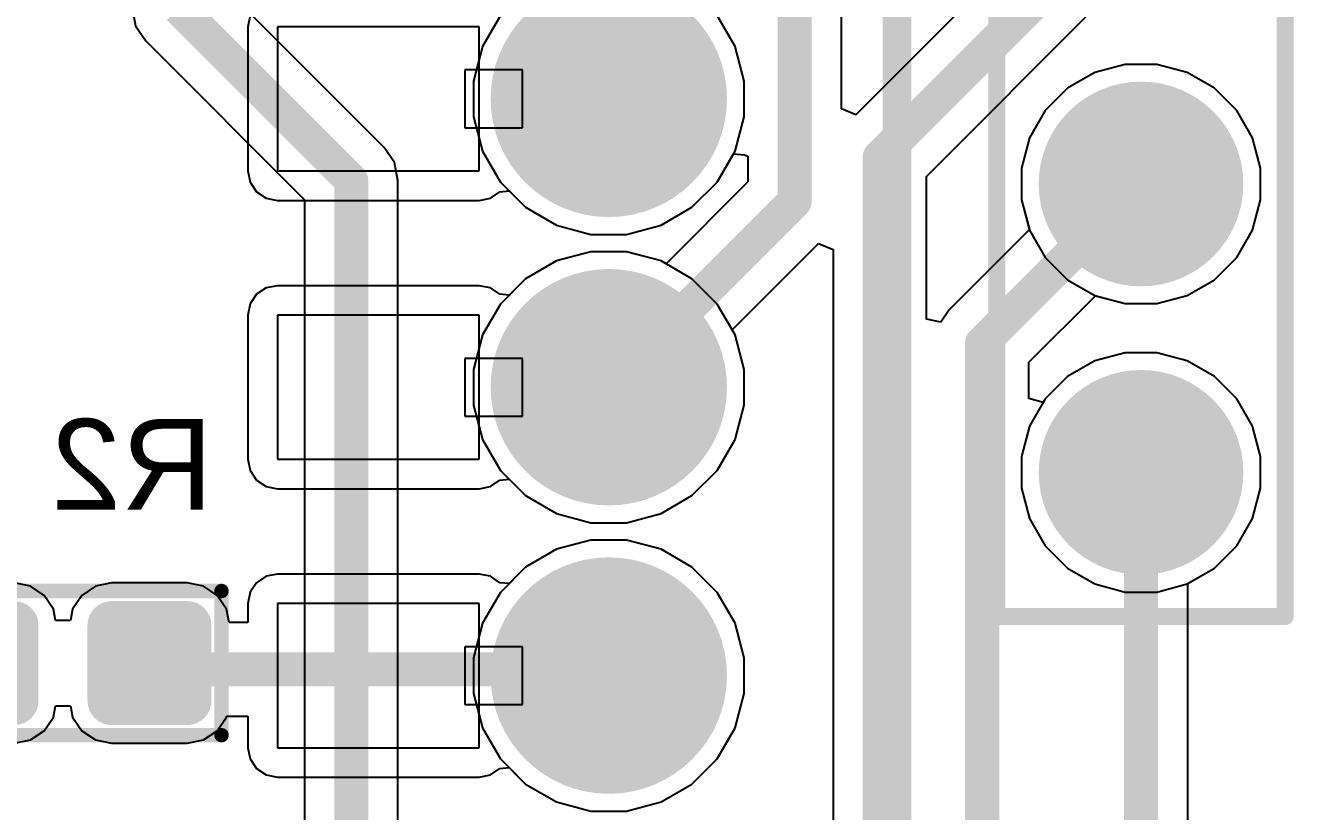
# Model space of a CAD drawing. Header units: inches. Extents: x -0.01 to 4.3, y -0.01 to 7.88.
# Drawn here: x 3.5499 to 3.99, y 3.3343 to 3.607 of the extents above; entities that cross this region are included whole.
import ezdxf

# ---------------------------------------------------------------- set-up
doc = ezdxf.new("R2010")
doc.units = ezdxf.units.IN
doc.header["$MEASUREMENT"] = 0
for name, color, linetype in [('Bottom Layer', 5, 'Continuous'), ('Bottom Overlay', 54, 'Continuous'), ('Bottom Paste', 16, 'Continuous'), ('Bottom Solder', 6, 'Continuous'), ('Mechanical 29', 56, 'Continuous'), ('Multi-Layer', 9, 'Continuous'), ('Pad Holes', 156, 'Continuous'), ('Top Layer', 1, 'Continuous'), ('Top Overlay', 2, 'Continuous'), ('Top Solder', 216, 'Continuous')]:
    doc.layers.add(name, color=color, linetype=linetype)
doc.styles.add('Arial', font='', dxfattribs={"height": 0.2})
doc.styles.get('Arial').set_extended_font_data('Arial')

# ---------------------------------------------------------------- blocks, each defined once
blk = doc.blocks.new('PLS_11_3')
at = {"layer": 'Bottom Layer'}
h = blk.add_hatch(color=5, dxfattribs=at)
edge = h.paths.add_edge_path()
edge.add_arc((0.4, 0), 0.0315, 0, 360)
h = blk.add_hatch(color=5, dxfattribs=at)
edge = h.paths.add_edge_path()
edge.add_arc((0.5, 0), 0.0315, 0, 360)
at = {"layer": 'Bottom Solder'}
h = blk.add_hatch(color=6, dxfattribs=at)
edge = h.paths.add_edge_path()
edge.add_arc((0.4, 0), 0.0355, 0, 360)
h = blk.add_hatch(color=6, dxfattribs=at)
edge = h.paths.add_edge_path()
edge.add_arc((0.5, 0), 0.0355, 0, 360)
at = {"layer": 'Multi-Layer'}
h = blk.add_hatch(color=9, dxfattribs=at)
edge = h.paths.add_edge_path()
edge.add_arc((0.4, 0), 0.0315, 0, 360)
h = blk.add_hatch(color=9, dxfattribs=at)
edge = h.paths.add_edge_path()
edge.add_arc((0.5, 0), 0.0315, 0, 360)
at = {"layer": 'Pad Holes'}
h = blk.add_hatch(color=7, dxfattribs=at)
edge = h.paths.add_edge_path()
edge.add_arc((0.4, 0), 0.02165, 0, 360)
h = blk.add_hatch(color=7, dxfattribs=at)
edge = h.paths.add_edge_path()
edge.add_arc((0.5, 0), 0.02165, 0, 360)
at = {"layer": 'Top Layer'}
h = blk.add_hatch(color=1, dxfattribs=at)
edge = h.paths.add_edge_path()
edge.add_arc((0.4, 0), 0.0315, 0, 360)
h = blk.add_hatch(color=1, dxfattribs=at)
edge = h.paths.add_edge_path()
edge.add_arc((0.5, 0), 0.0315, 0, 360)
at = {"layer": 'Top Solder'}
h = blk.add_hatch(color=216, dxfattribs=at)
edge = h.paths.add_edge_path()
edge.add_arc((0.4, 0), 0.0355, 0, 360)
h = blk.add_hatch(color=216, dxfattribs=at)
edge = h.paths.add_edge_path()
edge.add_arc((0.5, 0), 0.0355, 0, 360)
at = {"layer": 'Mechanical 29'}
for points in [[(0.55, 0.05, 0.00591, 0.00591, 0), (-0.55, 0.05, 0.00591, 0.00591, 0)], [(0.55, -0.05, 0.00591, 0.00591, 0), (0.55, 0.05, 0.00591, 0.00591, 0)], [(0.55, -0.05, 0.00591, 0.00591, 0), (-0.55, -0.05, 0.00591, 0.00591, 0)]]:
    blk.add_lwpolyline(points, format="xyseb", dxfattribs=at)
for points in [[(0.54852, 0.05, 0.00295, 0.00295, 1), (0.55148, 0.05, 0.00295, 0.00295, 1)], [(0.54852, 0.05, 0.00295, 0.00295, 1), (0.55148, 0.05, 0.00295, 0.00295, 1)], [(0.54852, -0.05, 0.00295, 0.00295, 1), (0.55148, -0.05, 0.00295, 0.00295, 1)], [(0.54852, -0.05, 0.00295, 0.00295, 1), (0.55148, -0.05, 0.00295, 0.00295, 1)]]:
    blk.add_lwpolyline(points, format="xyseb", close=True, dxfattribs=at)
at = {"layer": 'Top Overlay'}
for points in [[(0.55, 0.05, 0.00591, 0.00591, 0), (-0.55, 0.05, 0.00591, 0.00591, 0)], [(0.55, -0.05, 0.00591, 0.00591, 0), (0.55, 0.05, 0.00591, 0.00591, 0)], [(0.55, -0.05, 0.00591, 0.00591, 0), (-0.55, -0.05, 0.00591, 0.00591, 0)]]:
    blk.add_lwpolyline(points, format="xyseb", dxfattribs=at)
for points in [[(0.54852, 0.05, 0.00295, 0.00295, 1), (0.55148, 0.05, 0.00295, 0.00295, 1)], [(0.54852, 0.05, 0.00295, 0.00295, 1), (0.55148, 0.05, 0.00295, 0.00295, 1)], [(0.54852, -0.05, 0.00295, 0.00295, 1), (0.55148, -0.05, 0.00295, 0.00295, 1)], [(0.54852, -0.05, 0.00295, 0.00295, 1), (0.55148, -0.05, 0.00295, 0.00295, 1)]]:
    blk.add_lwpolyline(points, format="xyseb", close=True, dxfattribs=at)
blk = doc.blocks.new('B___P____4')
at = {"layer": 'Bottom Layer'}
h = blk.add_hatch(color=5, dxfattribs=at)
edge = h.paths.add_edge_path()
edge.add_arc((0.3, -0.25), 0.037, 0, 360)
h = blk.add_hatch(color=5, dxfattribs=at)
edge = h.paths.add_edge_path()
edge.add_arc((0.3, -0.35), 0.037, 0, 360)
h = blk.add_hatch(color=5, dxfattribs=at)
edge = h.paths.add_edge_path()
edge.add_arc((0.3, -0.45), 0.037, 0, 360)
at = {"layer": 'Bottom Solder'}
h = blk.add_hatch(color=6, dxfattribs=at)
edge = h.paths.add_edge_path()
edge.add_arc((0.3, -0.25), 0.041, 0, 360)
h = blk.add_hatch(color=6, dxfattribs=at)
edge = h.paths.add_edge_path()
edge.add_arc((0.3, -0.35), 0.041, 0, 360)
h = blk.add_hatch(color=6, dxfattribs=at)
edge = h.paths.add_edge_path()
edge.add_arc((0.3, -0.45), 0.041, 0, 360)
at = {"layer": 'Multi-Layer'}
h = blk.add_hatch(color=9, dxfattribs=at)
edge = h.paths.add_edge_path()
edge.add_arc((0.3, -0.25), 0.037, 0, 360)
h = blk.add_hatch(color=9, dxfattribs=at)
edge = h.paths.add_edge_path()
edge.add_arc((0.3, -0.35), 0.037, 0, 360)
h = blk.add_hatch(color=9, dxfattribs=at)
edge = h.paths.add_edge_path()
edge.add_arc((0.3, -0.45), 0.037, 0, 360)
at = {"layer": 'Pad Holes'}
h = blk.add_hatch(color=7, dxfattribs=at)
edge = h.paths.add_edge_path()
edge.add_arc((0.3, -0.25), 0.02, 0, 360)
h = blk.add_hatch(color=7, dxfattribs=at)
edge = h.paths.add_edge_path()
edge.add_arc((0.3, -0.35), 0.02, 0, 360)
h = blk.add_hatch(color=7, dxfattribs=at)
edge = h.paths.add_edge_path()
edge.add_arc((0.3, -0.45), 0.02, 0, 360)
at = {"layer": 'Top Layer'}
h = blk.add_hatch(color=1, dxfattribs=at)
edge = h.paths.add_edge_path()
edge.add_arc((0.3, -0.25), 0.037, 0, 360)
h = blk.add_hatch(color=1, dxfattribs=at)
edge = h.paths.add_edge_path()
edge.add_arc((0.3, -0.35), 0.037, 0, 360)
h = blk.add_hatch(color=1, dxfattribs=at)
edge = h.paths.add_edge_path()
edge.add_arc((0.3, -0.45), 0.037, 0, 360)
at = {"layer": 'Top Solder'}
h = blk.add_hatch(color=216, dxfattribs=at)
edge = h.paths.add_edge_path()
edge.add_arc((0.3, -0.25), 0.041, 0, 360)
h = blk.add_hatch(color=216, dxfattribs=at)
edge = h.paths.add_edge_path()
edge.add_arc((0.3, -0.35), 0.041, 0, 360)
h = blk.add_hatch(color=216, dxfattribs=at)
edge = h.paths.add_edge_path()
edge.add_arc((0.3, -0.45), 0.041, 0, 360)
at = {"layer": 'Bottom Layer'}
for p, q in [((0.255, -0.225), (0.185, -0.225)), ((0.185, -0.225), (0.185, -0.275)), ((0.255, -0.275), (0.255, -0.225)), ((0.27, -0.24), (0.25, -0.24)), ((0.25, -0.24), (0.25, -0.26)), ((0.27, -0.26), (0.27, -0.24)), ((0.25, -0.26), (0.27, -0.26)), ((0.185, -0.275), (0.255, -0.275)), ((0.255, -0.325), (0.185, -0.325)), ((0.185, -0.325), (0.185, -0.375)), ((0.255, -0.375), (0.255, -0.325)), ((0.27, -0.34), (0.25, -0.34)), ((0.25, -0.34), (0.25, -0.36)), ((0.27, -0.36), (0.27, -0.34)), ((0.25, -0.36), (0.27, -0.36)), ((0.185, -0.375), (0.255, -0.375)), ((0.255, -0.425), (0.185, -0.425)), ((0.185, -0.425), (0.185, -0.475)), ((0.255, -0.475), (0.255, -0.425)), ((0.27, -0.44), (0.25, -0.44)), ((0.25, -0.44), (0.25, -0.46)), ((0.27, -0.46), (0.27, -0.44)), ((0.25, -0.46), (0.27, -0.46)), ((0.185, -0.475), (0.255, -0.475))]:
    blk.add_line(p, q, dxfattribs=at)
at = {"layer": 'Top Overlay'}
blk.add_lwpolyline([(0.4, -1.05, 0.01, 0.01, 0), (0.4, 1.05, 0.01, 0.01, 0)], format="xyseb", dxfattribs=at)
blk = doc.blocks.new('R0603_B_23')
at = {"layer": 'Bottom Layer'}
h = blk.add_hatch(color=5, dxfattribs=at)
edge = h.paths.add_edge_path()
edge.add_arc((-0.01312, 0.01688), 0.00438, 180, 270)
edge.add_line((-0.01312, 0.0125), (0.01312, 0.0125))
edge.add_arc((0.01312, 0.01688), 0.00438, 270, 360)
edge.add_line((0.0175, 0.01688), (0.0175, 0.04312))
edge.add_arc((0.01312, 0.04312), 0.00438, 0, 90)
edge.add_line((0.01312, 0.0475), (-0.01312, 0.0475))
edge.add_arc((-0.01312, 0.04312), 0.00438, 90, 180)
edge.add_line((-0.0175, 0.04312), (-0.0175, 0.01688))
h = blk.add_hatch(color=5, dxfattribs=at)
edge = h.paths.add_edge_path()
edge.add_arc((-0.01312, -0.04312), 0.00438, 180, 270)
edge.add_line((-0.01312, -0.0475), (0.01312, -0.0475))
edge.add_arc((0.01312, -0.04312), 0.00438, 270, 360)
edge.add_line((0.0175, -0.04312), (0.0175, -0.01688))
edge.add_arc((0.01312, -0.01688), 0.00438, 0, 90)
edge.add_line((0.01312, -0.0125), (-0.01312, -0.0125))
edge.add_arc((-0.01312, -0.01688), 0.00438, 90, 180)
edge.add_line((-0.0175, -0.01688), (-0.0175, -0.04312))
at = {"layer": 'Bottom Paste'}
h = blk.add_hatch(color=16, dxfattribs=at)
edge = h.paths.add_edge_path()
edge.add_arc((-0.01312, 0.01688), 0.00438, 180, 270)
edge.add_line((-0.01312, 0.0125), (0.01312, 0.0125))
edge.add_arc((0.01312, 0.01688), 0.00438, 270, 360)
edge.add_line((0.0175, 0.01688), (0.0175, 0.04312))
edge.add_arc((0.01312, 0.04312), 0.00438, 0, 90)
edge.add_line((0.01312, 0.0475), (-0.01312, 0.0475))
edge.add_arc((-0.01312, 0.04312), 0.00438, 90, 180)
edge.add_line((-0.0175, 0.04312), (-0.0175, 0.01688))
h = blk.add_hatch(color=16, dxfattribs=at)
edge = h.paths.add_edge_path()
edge.add_arc((-0.01312, -0.04312), 0.00438, 180, 270)
edge.add_line((-0.01312, -0.0475), (0.01312, -0.0475))
edge.add_arc((0.01312, -0.04312), 0.00438, 270, 360)
edge.add_line((0.0175, -0.04312), (0.0175, -0.01688))
edge.add_arc((0.01312, -0.01688), 0.00438, 0, 90)
edge.add_line((0.01312, -0.0125), (-0.01312, -0.0125))
edge.add_arc((-0.01312, -0.01688), 0.00438, 90, 180)
edge.add_line((-0.0175, -0.01688), (-0.0175, -0.04312))
at = {"layer": 'Bottom Solder'}
h = blk.add_hatch(color=6, dxfattribs=at)
edge = h.paths.add_edge_path()
edge.add_arc((-0.01312, 0.01688), 0.00838, 180, 270)
edge.add_line((-0.01312, 0.0085), (0.01312, 0.0085))
edge.add_arc((0.01312, 0.01688), 0.00838, 270, 360)
edge.add_line((0.0215, 0.01688), (0.0215, 0.04312))
edge.add_arc((0.01312, 0.04312), 0.00838, 0, 90)
edge.add_line((0.01312, 0.0515), (-0.01312, 0.0515))
edge.add_arc((-0.01312, 0.04312), 0.00838, 90, 180)
edge.add_line((-0.0215, 0.04312), (-0.0215, 0.01688))
h = blk.add_hatch(color=6, dxfattribs=at)
edge = h.paths.add_edge_path()
edge.add_arc((-0.01312, -0.04312), 0.00838, 180, 270)
edge.add_line((-0.01312, -0.0515), (0.01312, -0.0515))
edge.add_arc((0.01312, -0.04312), 0.00838, 270, 360)
edge.add_line((0.0215, -0.04312), (0.0215, -0.01688))
edge.add_arc((0.01312, -0.01688), 0.00838, 0, 90)
edge.add_line((0.01312, -0.0085), (-0.01312, -0.0085))
edge.add_arc((-0.01312, -0.01688), 0.00838, 90, 180)
edge.add_line((-0.0215, -0.01688), (-0.0215, -0.04312))
at = {"layer": 'Bottom Overlay'}
for points in [[(-0.025, 0.055, 0.005, 0.005, 0), (-0.025, -0.055, 0.005, 0.005, 0)], [(-0.025, 0.055, 0.005, 0.005, 0), (0.025, 0.055, 0.005, 0.005, 0)], [(0.025, 0.055, 0.005, 0.005, 0), (0.025, -0.055, 0.005, 0.005, 0)], [(-0.025, -0.055, 0.005, 0.005, 0), (0.025, -0.055, 0.005, 0.005, 0)]]:
    blk.add_lwpolyline(points, format="xyseb", dxfattribs=at)
for points in [[(-0.02625, 0.055, 0.0025, 0.0025, 1), (-0.02375, 0.055, 0.0025, 0.0025, 1)], [(-0.02625, 0.055, 0.0025, 0.0025, 1), (-0.02375, 0.055, 0.0025, 0.0025, 1)], [(0.02375, 0.055, 0.0025, 0.0025, 1), (0.02625, 0.055, 0.0025, 0.0025, 1)], [(0.02375, 0.055, 0.0025, 0.0025, 1), (0.02625, 0.055, 0.0025, 0.0025, 1)], [(-0.02625, -0.055, 0.0025, 0.0025, 1), (-0.02375, -0.055, 0.0025, 0.0025, 1)], [(-0.02625, -0.055, 0.0025, 0.0025, 1), (-0.02375, -0.055, 0.0025, 0.0025, 1)], [(0.02375, -0.055, 0.0025, 0.0025, 1), (0.02625, -0.055, 0.0025, 0.0025, 1)], [(0.02375, -0.055, 0.0025, 0.0025, 1), (0.02625, -0.055, 0.0025, 0.0025, 1)]]:
    blk.add_lwpolyline(points, format="xyseb", close=True, dxfattribs=at)

msp = doc.modelspace()

# ---------------------------------------------------------------- linework, layer by layer
at = {"layer": 'Bottom Layer'}
for p, q in [((3.89828, 3.63618), (3.83807, 3.57596)), ((3.8626, 3.55462), (3.92121, 3.61324)), ((3.62794, 3.6104), (3.62717, 3.6065)), ((3.83307, 3.57803), (3.83307, 3.61178)), ((3.62717, 3.6065), (3.62717, 3.5565)), ((3.92099, 3.59064), (3.91153, 3.58517)), ((3.93154, 3.59346), (3.92099, 3.59064)), ((3.94247, 3.59346), (3.93154, 3.59346)), ((3.95302, 3.59064), (3.94247, 3.59346)), ((3.96249, 3.58517), (3.95302, 3.59064)), ((3.91153, 3.58517), (3.9038, 3.57745)), ((3.97021, 3.57745), (3.96249, 3.58517)), ((3.83807, 3.57596), (3.83307, 3.57803)), ((3.9038, 3.57745), (3.89834, 3.56799)), ((3.97568, 3.56799), (3.97021, 3.57745)), ((3.89834, 3.56799), (3.89551, 3.55743)), ((3.9785, 3.55743), (3.97568, 3.56799)), ((3.78997, 3.55264), (3.79563, 3.56244)), ((3.79563, 3.56244), (3.79943, 3.56207)), ((3.79943, 3.56207), (3.80063, 3.5616)), ((3.80063, 3.5616), (3.80063, 3.5527)), ((3.62717, 3.5565), (3.62794, 3.55259)), ((3.89551, 3.55743), (3.89551, 3.54651)), ((3.9785, 3.54651), (3.9785, 3.55743)), ((3.62794, 3.55259), (3.63015, 3.54929)), ((3.80063, 3.5527), (3.77223, 3.5243)), ((3.78122, 3.54389), (3.78997, 3.55264)), ((3.8626, 3.50506), (3.8626, 3.55462)), ((3.63015, 3.54929), (3.63346, 3.54708)), ((3.63346, 3.54708), (3.63736, 3.5463)), ((3.70736, 3.5463), (3.71126, 3.54708)), ((3.71126, 3.54708), (3.71457, 3.54929)), ((3.71457, 3.54929), (3.71779, 3.5496)), ((3.71779, 3.5496), (3.7235, 3.54389)), ((3.63736, 3.5463), (3.70736, 3.5463)), ((3.7235, 3.54389), (3.73422, 3.5377)), ((3.7705, 3.5377), (3.78122, 3.54389)), ((3.89551, 3.54651), (3.89828, 3.53618)), ((3.97568, 3.53595), (3.9785, 3.54651)), ((3.73422, 3.5377), (3.74617, 3.5345)), ((3.74617, 3.5345), (3.75855, 3.5345)), ((3.75855, 3.5345), (3.7705, 3.5377)), ((3.89828, 3.53618), (3.87042, 3.50832)), ((3.97021, 3.52649), (3.97568, 3.53595)), ((3.79516, 3.50136), (3.82516, 3.53136)), ((3.82516, 3.53136), (3.83016, 3.52929)), ((3.83016, 3.52929), (3.83016, 3.28223)), ((3.73422, 3.52529), (3.7235, 3.51911)), ((3.74617, 3.5285), (3.73422, 3.52529)), ((3.75855, 3.5285), (3.74617, 3.5285)), ((3.7705, 3.52529), (3.75855, 3.5285)), ((3.77223, 3.5243), (3.7705, 3.52529)), ((3.96249, 3.51876), (3.97021, 3.52649)), ((3.63346, 3.51592), (3.63015, 3.51371)), ((3.63736, 3.51669), (3.63346, 3.51592)), ((3.70736, 3.51669), (3.63736, 3.51669)), ((3.71126, 3.51592), (3.70736, 3.51669)), ((3.71457, 3.51371), (3.71126, 3.51592)), ((3.7235, 3.51911), (3.71779, 3.51339)), ((3.95302, 3.5133), (3.96249, 3.51876)), ((3.63015, 3.51371), (3.62794, 3.5104)), ((3.71779, 3.51339), (3.71457, 3.51371)), ((3.89811, 3.49013), (3.92121, 3.51324)), ((3.92121, 3.51324), (3.93154, 3.51047)), ((3.94247, 3.51047), (3.95302, 3.5133)), ((3.62794, 3.5104), (3.62717, 3.5065)), ((3.87042, 3.50832), (3.8676, 3.50409)), ((3.93154, 3.51047), (3.94247, 3.51047)), ((3.62717, 3.5065), (3.62717, 3.4565)), ((3.8676, 3.50409), (3.8626, 3.50506)), ((3.79616, 3.49964), (3.79516, 3.50136)), ((3.79936, 3.48768), (3.79616, 3.49964)), ((3.89811, 3.47758), (3.89811, 3.49013)), ((3.92099, 3.49064), (3.91153, 3.48517)), ((3.93154, 3.49346), (3.92099, 3.49064)), ((3.94247, 3.49346), (3.93154, 3.49346)), ((3.95302, 3.49064), (3.94247, 3.49346)), ((3.96249, 3.48517), (3.95302, 3.49064)), ((3.79936, 3.47531), (3.79936, 3.48768)), ((3.91153, 3.48517), (3.9038, 3.47745)), ((3.97021, 3.47745), (3.96249, 3.48517)), ((3.90311, 3.47624), (3.89811, 3.47758)), ((3.9038, 3.47745), (3.90311, 3.47624)), ((3.97568, 3.46799), (3.97021, 3.47745)), ((3.79616, 3.46335), (3.79936, 3.47531)), ((3.9785, 3.45743), (3.97568, 3.46799)), ((3.78997, 3.45264), (3.79616, 3.46335)), ((3.62717, 3.4565), (3.62794, 3.45259)), ((3.9785, 3.44651), (3.9785, 3.45743)), ((3.62794, 3.45259), (3.63015, 3.44929)), ((3.78122, 3.44389), (3.78997, 3.45264)), ((3.63015, 3.44929), (3.63346, 3.44708)), ((3.63346, 3.44708), (3.63736, 3.4463)), ((3.63736, 3.4463), (3.70736, 3.4463)), ((3.70736, 3.4463), (3.71126, 3.44708)), ((3.71126, 3.44708), (3.71457, 3.44929)), ((3.71457, 3.44929), (3.71779, 3.4496)), ((3.71779, 3.4496), (3.7235, 3.44389)), ((3.97568, 3.43595), (3.9785, 3.44651)), ((3.7235, 3.44389), (3.73422, 3.4377)), ((3.7705, 3.4377), (3.78122, 3.44389)), ((3.73422, 3.4377), (3.74617, 3.4345)), ((3.75855, 3.4345), (3.7705, 3.4377)), ((3.74617, 3.4345), (3.75855, 3.4345)), ((3.97021, 3.42649), (3.97568, 3.43595)), ((3.74617, 3.4285), (3.73422, 3.42529)), ((3.75855, 3.4285), (3.74617, 3.4285)), ((3.7705, 3.42529), (3.75855, 3.4285)), ((3.73422, 3.42529), (3.7235, 3.41911)), ((3.78122, 3.41911), (3.7705, 3.42529)), ((3.96249, 3.41876), (3.97021, 3.42649)), ((3.7235, 3.41911), (3.71779, 3.41339)), ((3.78997, 3.41035), (3.78122, 3.41911)), ((3.63346, 3.41592), (3.63015, 3.41371)), ((3.63736, 3.41669), (3.63346, 3.41592)), ((3.70736, 3.41669), (3.63736, 3.41669)), ((3.71126, 3.41592), (3.70736, 3.41669)), ((3.71457, 3.41371), (3.71126, 3.41592)), ((3.95323, 3.41342), (3.96249, 3.41876)), ((3.55173, 3.41249), (3.54612, 3.41361)), ((3.55648, 3.40932), (3.55173, 3.41249)), ((3.57426, 3.41249), (3.5695, 3.40932)), ((3.57987, 3.41361), (3.57426, 3.41249)), ((3.60612, 3.41361), (3.57987, 3.41361)), ((3.61173, 3.41249), (3.60612, 3.41361)), ((3.61648, 3.40932), (3.61173, 3.41249)), ((3.62794, 3.4104), (3.62717, 3.4065)), ((3.63015, 3.41371), (3.62794, 3.4104)), ((3.71779, 3.41339), (3.71457, 3.41371)), ((3.79616, 3.39964), (3.78997, 3.41035)), ((3.95323, 3.03401), (3.95323, 3.41342)), ((3.55966, 3.40456), (3.55648, 3.40932)), ((3.5695, 3.40932), (3.56633, 3.40456)), ((3.61966, 3.40456), (3.61648, 3.40932)), ((3.62717, 3.4065), (3.62717, 3.39988)), ((3.56044, 3.40061), (3.55966, 3.40456)), ((3.56633, 3.40456), (3.56554, 3.40061)), ((3.62059, 3.39988), (3.61966, 3.40456)), ((3.56554, 3.40061), (3.56044, 3.40061)), ((3.62717, 3.39988), (3.62059, 3.39988)), ((3.79936, 3.38768), (3.79616, 3.39964)), ((3.79936, 3.37531), (3.79936, 3.38768)), ((3.79616, 3.36335), (3.79936, 3.37531)), ((3.55966, 3.36709), (3.56044, 3.37104)), ((3.56044, 3.37104), (3.56554, 3.37104)), ((3.56554, 3.37104), (3.56633, 3.36709)), ((3.55648, 3.36234), (3.55966, 3.36709)), ((3.56633, 3.36709), (3.5695, 3.36234)), ((3.61648, 3.36234), (3.61966, 3.36709)), ((3.61966, 3.36709), (3.61973, 3.36744)), ((3.61973, 3.36744), (3.62717, 3.36744)), ((3.62717, 3.36744), (3.62717, 3.3565)), ((3.55173, 3.35916), (3.55648, 3.36234)), ((3.5695, 3.36234), (3.57426, 3.35916)), ((3.61173, 3.35916), (3.61648, 3.36234)), ((3.78997, 3.35264), (3.79616, 3.36335)), ((3.54612, 3.35805), (3.55173, 3.35916)), ((3.57426, 3.35916), (3.57987, 3.35805)), ((3.57987, 3.35805), (3.60612, 3.35805)), ((3.60612, 3.35805), (3.61173, 3.35916)), ((3.62717, 3.3565), (3.62794, 3.35259)), ((3.62794, 3.35259), (3.63015, 3.34929)), ((3.63015, 3.34929), (3.63346, 3.34708)), ((3.71126, 3.34708), (3.71457, 3.34929)), ((3.71457, 3.34929), (3.71779, 3.3496)), ((3.71779, 3.3496), (3.7235, 3.34389)), ((3.78122, 3.34389), (3.78997, 3.35264)), ((3.63346, 3.34708), (3.63736, 3.3463)), ((3.63736, 3.3463), (3.70736, 3.3463)), ((3.70736, 3.3463), (3.71126, 3.34708)), ((3.7235, 3.34389), (3.73422, 3.3377)), ((3.7705, 3.3377), (3.78122, 3.34389)), ((3.73422, 3.3377), (3.74617, 3.3345)), ((3.75855, 3.3345), (3.7705, 3.3377)), ((3.74617, 3.3345), (3.75855, 3.3345))]:
    msp.add_line(p, q, dxfattribs=at)
for points in [[(3.75236, 3.59576, 0.01181, 0.01181, 0), (3.83904, 3.68244, 0.01181, 0.01181, 0)], [(3.84638, 3.56134, 0.01181, 0.01181, 0), (3.93701, 3.65197, 0.01181, 0.01181, 0)], [(3.81685, 3.54598, 0.01181, 0.01181, 0), (3.81685, 3.61849, 0.01181, 0.01181, 0)], [(3.75236, 3.5815, 0.01181, 0.01181, 0), (3.75236, 3.59576, 0.01181, 0.01181, 0)], [(3.84638, 3.27551, 0.01181, 0.01181, 0), (3.84638, 3.56134, 0.01181, 0.01181, 0)], [(3.88189, 3.49685, 0.01181, 0.01181, 0), (3.93701, 3.55197, 0.01181, 0.01181, 0)], [(3.75236, 3.4815, 0.01181, 0.01181, 0), (3.81685, 3.54598, 0.01181, 0.01181, 0)], [(3.88189, 3.11602, 0.01181, 0.01181, 0), (3.88189, 3.49685, 0.01181, 0.01181, 0)], [(3.93701, 3.03401, 0.01181, 0.01181, 0), (3.93701, 3.45197, 0.01181, 0.01181, 0)], [(3.59299, 3.38583, 0.01181, 0.01181, 0), (3.59516, 3.38366, 0.01181, 0.01181, 0)], [(3.59516, 3.38366, 0.01181, 0.01181, 0), (3.7502, 3.38366, 0.01181, 0.01181, 0)], [(3.7502, 3.38366, 0.01181, 0.01181, 0), (3.75236, 3.3815, 0.01181, 0.01181, 0)]]:
    msp.add_lwpolyline(points, format="xyseb", dxfattribs=at)
for points in [[(3.74941, 3.59576, 0.00591, 0.00591, 1), (3.75531, 3.59576, 0.00591, 0.00591, 1)], [(3.74941, 3.59576, 0.00591, 0.00591, 1), (3.75531, 3.59576, 0.00591, 0.00591, 1)], [(3.74941, 3.5815, 0.00591, 0.00591, 1), (3.75531, 3.5815, 0.00591, 0.00591, 1)], [(3.84343, 3.56134, 0.00591, 0.00591, 1), (3.84933, 3.56134, 0.00591, 0.00591, 1)], [(3.84343, 3.56134, 0.00591, 0.00591, 1), (3.84933, 3.56134, 0.00591, 0.00591, 1)], [(3.93406, 3.55197, 0.00591, 0.00591, 1), (3.93996, 3.55197, 0.00591, 0.00591, 1)], [(3.8139, 3.54598, 0.00591, 0.00591, 1), (3.8198, 3.54598, 0.00591, 0.00591, 1)], [(3.8139, 3.54598, 0.00591, 0.00591, 1), (3.8198, 3.54598, 0.00591, 0.00591, 1)], [(3.87894, 3.49685, 0.00591, 0.00591, 1), (3.88484, 3.49685, 0.00591, 0.00591, 1)], [(3.87894, 3.49685, 0.00591, 0.00591, 1), (3.88484, 3.49685, 0.00591, 0.00591, 1)], [(3.74941, 3.4815, 0.00591, 0.00591, 1), (3.75531, 3.4815, 0.00591, 0.00591, 1)], [(3.93406, 3.45197, 0.00591, 0.00591, 1), (3.93996, 3.45197, 0.00591, 0.00591, 1)], [(3.59004, 3.38583, 0.00591, 0.00591, 1), (3.59594, 3.38583, 0.00591, 0.00591, 1)], [(3.5922, 3.38366, 0.00591, 0.00591, 1), (3.59811, 3.38366, 0.00591, 0.00591, 1)], [(3.5922, 3.38366, 0.00591, 0.00591, 1), (3.59811, 3.38366, 0.00591, 0.00591, 1)], [(3.74724, 3.38366, 0.00591, 0.00591, 1), (3.75315, 3.38366, 0.00591, 0.00591, 1)], [(3.74724, 3.38366, 0.00591, 0.00591, 1), (3.75315, 3.38366, 0.00591, 0.00591, 1)], [(3.74941, 3.3815, 0.00591, 0.00591, 1), (3.75531, 3.3815, 0.00591, 0.00591, 1)]]:
    msp.add_lwpolyline(points, format="xyseb", close=True, dxfattribs=at)
at = {"layer": 'Top Layer'}
for p, q in [((3.67445, 3.56467), (3.61937, 3.61974)), ((3.58694, 3.61303), (3.58818, 3.60682)), ((3.71475, 3.61035), (3.70857, 3.59964)), ((3.79616, 3.59964), (3.78997, 3.61035)), ((3.58818, 3.60682), (3.59169, 3.60156)), ((3.59169, 3.60156), (3.64677, 3.54648)), ((3.70857, 3.59964), (3.70536, 3.58768)), ((3.79936, 3.58768), (3.79616, 3.59964)), ((3.92099, 3.59064), (3.91153, 3.58517)), ((3.93154, 3.59346), (3.92099, 3.59064)), ((3.94247, 3.59346), (3.93154, 3.59346)), ((3.95302, 3.59064), (3.94247, 3.59346)), ((3.96249, 3.58517), (3.95302, 3.59064)), ((3.70536, 3.58768), (3.70536, 3.57531)), ((3.79936, 3.57531), (3.79936, 3.58768)), ((3.91153, 3.58517), (3.9038, 3.57745)), ((3.97021, 3.57745), (3.96249, 3.58517)), ((3.9038, 3.57745), (3.89834, 3.56799)), ((3.97568, 3.56799), (3.97021, 3.57745)), ((3.70536, 3.57531), (3.70857, 3.56335)), ((3.79616, 3.56335), (3.79936, 3.57531)), ((3.67797, 3.55941), (3.67445, 3.56467)), ((3.89834, 3.56799), (3.89551, 3.55743)), ((3.9785, 3.55743), (3.97568, 3.56799)), ((3.70857, 3.56335), (3.71475, 3.55264)), ((3.78997, 3.55264), (3.79616, 3.56335)), ((3.6792, 3.5532), (3.67797, 3.55941)), ((3.89551, 3.55743), (3.89551, 3.54651)), ((3.9785, 3.54651), (3.9785, 3.55743)), ((3.6792, 3.00639), (3.6792, 3.5532)), ((3.71475, 3.55264), (3.7235, 3.54389)), ((3.78122, 3.54389), (3.78997, 3.55264)), ((3.64677, 3.54648), (3.64677, 3.05859)), ((3.7235, 3.54389), (3.73422, 3.5377)), ((3.7705, 3.5377), (3.78122, 3.54389)), ((3.89551, 3.54651), (3.89834, 3.53595)), ((3.97568, 3.53595), (3.9785, 3.54651)), ((3.73422, 3.5377), (3.74617, 3.5345)), ((3.74617, 3.5345), (3.75855, 3.5345)), ((3.75855, 3.5345), (3.7705, 3.5377)), ((3.89834, 3.53595), (3.9038, 3.52649)), ((3.97021, 3.52649), (3.97568, 3.53595)), ((3.73422, 3.52529), (3.7235, 3.51911)), ((3.74617, 3.5285), (3.73422, 3.52529)), ((3.75855, 3.5285), (3.74617, 3.5285)), ((3.7705, 3.52529), (3.75855, 3.5285)), ((3.78122, 3.51911), (3.7705, 3.52529)), ((3.9038, 3.52649), (3.91153, 3.51876)), ((3.96249, 3.51876), (3.97021, 3.52649)), ((3.7235, 3.51911), (3.71475, 3.51035)), ((3.78997, 3.51035), (3.78122, 3.51911)), ((3.91153, 3.51876), (3.92099, 3.5133)), ((3.95302, 3.5133), (3.96249, 3.51876)), ((3.92099, 3.5133), (3.93154, 3.51047)), ((3.94247, 3.51047), (3.95302, 3.5133)), ((3.71475, 3.51035), (3.70857, 3.49964)), ((3.79616, 3.49964), (3.78997, 3.51035)), ((3.93154, 3.51047), (3.94247, 3.51047)), ((3.70857, 3.49964), (3.70536, 3.48768)), ((3.79936, 3.48768), (3.79616, 3.49964)), ((3.92099, 3.49064), (3.91153, 3.48517)), ((3.93154, 3.49346), (3.92099, 3.49064)), ((3.94247, 3.49346), (3.93154, 3.49346)), ((3.95302, 3.49064), (3.94247, 3.49346)), ((3.96249, 3.48517), (3.95302, 3.49064)), ((3.70536, 3.48768), (3.70536, 3.47531)), ((3.79936, 3.47531), (3.79936, 3.48768)), ((3.91153, 3.48517), (3.9038, 3.47745)), ((3.97021, 3.47745), (3.96249, 3.48517)), ((3.9038, 3.47745), (3.89834, 3.46799)), ((3.97568, 3.46799), (3.97021, 3.47745)), ((3.70536, 3.47531), (3.70857, 3.46335)), ((3.79616, 3.46335), (3.79936, 3.47531)), ((3.89834, 3.46799), (3.89551, 3.45743)), ((3.9785, 3.45743), (3.97568, 3.46799)), ((3.70857, 3.46335), (3.71475, 3.45264)), ((3.78997, 3.45264), (3.79616, 3.46335)), ((3.89551, 3.45743), (3.89551, 3.44651)), ((3.9785, 3.44651), (3.9785, 3.45743)), ((3.71475, 3.45264), (3.7235, 3.44389)), ((3.78122, 3.44389), (3.78997, 3.45264)), ((3.89551, 3.44651), (3.89834, 3.43595)), ((3.97568, 3.43595), (3.9785, 3.44651)), ((3.7235, 3.44389), (3.73422, 3.4377)), ((3.7705, 3.4377), (3.78122, 3.44389)), ((3.73422, 3.4377), (3.74617, 3.4345)), ((3.75855, 3.4345), (3.7705, 3.4377)), ((3.74617, 3.4345), (3.75855, 3.4345)), ((3.89834, 3.43595), (3.9038, 3.42649)), ((3.97021, 3.42649), (3.97568, 3.43595)), ((3.74617, 3.4285), (3.73422, 3.42529)), ((3.75855, 3.4285), (3.74617, 3.4285)), ((3.7705, 3.42529), (3.75855, 3.4285)), ((3.73422, 3.42529), (3.7235, 3.41911)), ((3.78122, 3.41911), (3.7705, 3.42529)), ((3.9038, 3.42649), (3.91153, 3.41876)), ((3.96249, 3.41876), (3.97021, 3.42649)), ((3.7235, 3.41911), (3.71475, 3.41035)), ((3.78997, 3.41035), (3.78122, 3.41911)), ((3.91153, 3.41876), (3.92099, 3.4133)), ((3.95302, 3.4133), (3.96249, 3.41876)), ((3.71475, 3.41035), (3.70857, 3.39964)), ((3.79616, 3.39964), (3.78997, 3.41035)), ((3.92099, 3.4133), (3.93154, 3.41047)), ((3.93154, 3.41047), (3.94247, 3.41047)), ((3.94247, 3.41047), (3.95302, 3.4133)), ((3.70857, 3.39964), (3.70536, 3.38768)), ((3.79936, 3.38768), (3.79616, 3.39964)), ((3.70536, 3.38768), (3.70536, 3.37531)), ((3.79936, 3.37531), (3.79936, 3.38768)), ((3.70536, 3.37531), (3.70857, 3.36335)), ((3.79616, 3.36335), (3.79936, 3.37531)), ((3.70857, 3.36335), (3.71475, 3.35264)), ((3.78997, 3.35264), (3.79616, 3.36335)), ((3.71475, 3.35264), (3.7235, 3.34389)), ((3.78122, 3.34389), (3.78997, 3.35264)), ((3.7235, 3.34389), (3.73422, 3.3377)), ((3.7705, 3.3377), (3.78122, 3.34389)), ((3.73422, 3.3377), (3.74617, 3.3345)), ((3.75855, 3.3345), (3.7705, 3.3377)), ((3.74617, 3.3345), (3.75855, 3.3345))]:
    msp.add_line(p, q, dxfattribs=at)
for points in [[(3.60316, 3.61303, 0.01181, 0.01181, 0), (3.66298, 3.5532, 0.01181, 0.01181, 0)], [(3.66298, 3.00639, 0.01181, 0.01181, 0), (3.66298, 3.5532, 0.01181, 0.01181, 0)]]:
    msp.add_lwpolyline(points, format="xyseb", dxfattribs=at)
msp.add_lwpolyline([(3.66003, 3.5532, 0.00591, 0.00591, 1), (3.66594, 3.5532, 0.00591, 0.00591, 1)], format="xyseb", close=True, dxfattribs=at)
msp.add_lwpolyline([(3.66003, 3.5532, 0.00591, 0.00591, 1), (3.66594, 3.5532, 0.00591, 0.00591, 1)], format="xyseb", close=True, dxfattribs=at)

# ---------------------------------------------------------------- block references
msp.add_blockref('B___P____4', (3.45236, 3.8315))
for name, p, rotation in [('PLS_11_3', (3.93701, 3.95197), 270), ('R0603_B_23', (3.56299, 3.38583), 90)]:
    msp.add_blockref(name, p, dxfattribs=dict(rotation=rotation))

# ---------------------------------------------------------------- texts
at = {"layer": 'Bottom Overlay', "style": 'Arial', "text_generation_flag": 2}
msp.add_text('R2', height=0.031496, dxfattribs=at).set_placement((3.615, 3.439))

doc.saveas('drawing.dxf')
